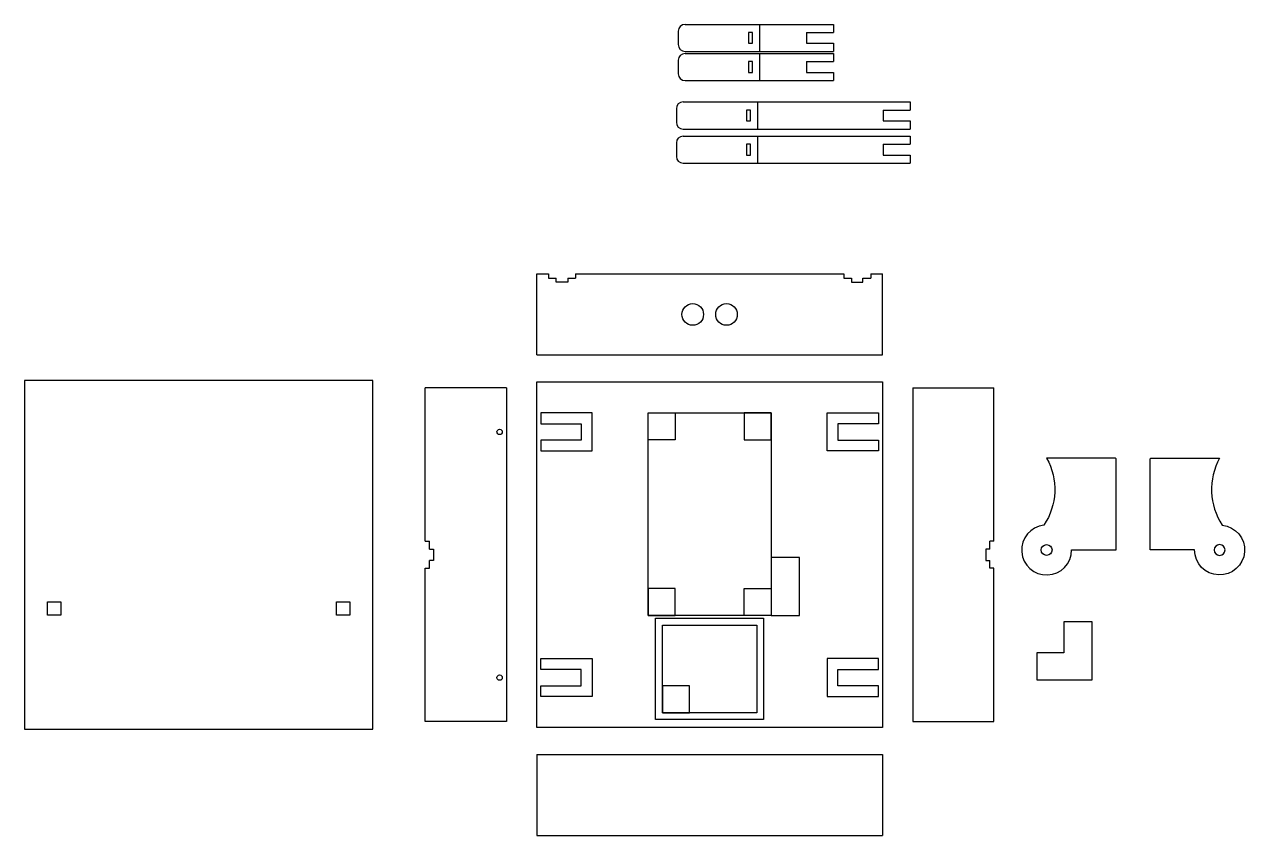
# Model space of a CAD drawing. Extents: x 198 to 1101, y 193 to 793.
import ezdxf

# ---------------------------------------------------------------- set-up
doc = ezdxf.new("R2010")
doc.units = 0
doc.layers.get('0').update_dxf_attribs({"linetype": 'CONTINUOUS'})
doc.layers.get('DEFPOINTS').update_dxf_attribs({"linetype": 'CONTINUOUS'})
for name, color, linetype in [('LAYER1', 10, 'CONTINUOUS'), ('LAYER2', 62, 'CONTINUOUS'), ('LAYER3', 50, 'CONTINUOUS')]:
    doc.layers.add(name, color=color, linetype=linetype)

msp = doc.modelspace()

# ---------------------------------------------------------------- linework, layer by layer
for p, q in [((577.33, 272.55), (577.33, 528.55)), ((577.33, 528.55), (833.33, 528.55)), ((833.33, 528.55), (833.33, 272.55)), ((833.33, 272.55), (577.33, 272.55))]:
    msp.add_line(p, q)
at = {"layer": 'DEFPOINTS'}
for p, q in [((682.14, 788.22), (682.14, 778.22)), ((687.14, 793.22), (797.14, 793.22)), ((777.14, 787.22), (777.14, 779.22)), ((777.14, 787.22), (797.14, 787.22)), ((797.14, 793.22), (797.14, 787.22)), ((777.14, 779.22), (797.14, 779.22)), ((797.14, 779.22), (797.14, 773.22)), ((687.14, 773.22), (797.14, 773.22)), ((687.14, 771.66), (797.14, 771.66)), ((797.14, 771.66), (797.14, 765.66)), ((682.14, 766.66), (682.14, 756.66)), ((777.14, 765.66), (777.14, 757.66)), ((777.14, 765.66), (797.14, 765.66)), ((687.14, 751.66), (797.14, 751.66)), ((777.14, 757.66), (797.14, 757.66)), ((797.14, 757.66), (797.14, 751.66)), ((685.69, 735.77), (853.69, 735.77)), ((853.69, 735.77), (853.69, 729.77)), ((680.69, 730.77), (680.69, 720.77)), ((833.69, 729.77), (833.69, 721.77)), ((833.69, 729.77), (853.69, 729.77)), ((685.69, 715.77), (853.69, 715.77)), ((833.69, 721.77), (853.69, 721.77)), ((853.69, 721.77), (853.69, 715.77)), ((680.69, 705.46), (680.69, 695.46)), ((685.69, 710.46), (853.69, 710.46)), ((853.69, 710.46), (853.69, 704.46)), ((833.69, 704.46), (833.69, 696.46)), ((833.69, 704.46), (853.69, 704.46)), ((833.69, 696.46), (853.69, 696.46)), ((853.69, 696.46), (853.69, 690.46)), ((685.69, 690.46), (853.69, 690.46))]:
    msp.add_line(p, q, dxfattribs=at)
for points in [[(737.14, 779.22), (737.14, 787.22), (734.14, 787.22), (734.14, 779.22), (737.14, 779.22)], [(737.14, 757.66), (737.14, 765.66), (734.14, 765.66), (734.14, 757.66), (737.14, 757.66)], [(735.69, 721.77), (735.69, 729.77), (732.69, 729.77), (732.69, 721.77), (735.69, 721.77)], [(735.69, 696.46), (735.69, 704.46), (732.69, 704.46), (732.69, 696.46), (735.69, 696.46)], [(225.13, 355.82), (215.13, 355.82), (215.13, 365.82), (225.13, 365.82), (225.13, 355.82)], [(439.13, 355.82), (429.13, 355.82), (429.13, 365.82), (439.13, 365.82), (439.13, 355.82)]]:
    msp.add_lwpolyline(points, dxfattribs=at)
msp.add_lwpolyline([(456.13, 529.55), (198.13, 529.55), (198.13, 271.55), (456.13, 271.55)], close=True, dxfattribs=at)
for points in [[(1006.28, 471.09, 0.414214), (1005.28, 472.09), (954.78, 472.09, -0.280939), (952.77, 422.48, 2.239503), (973.28, 404.09), (1006.28, 404.09)], [(1031.32, 471.09, -0.414214), (1032.32, 472.09), (1082.82, 472.09, 0.280939), (1084.83, 422.48, -2.239503), (1064.32, 404.09), (1031.32, 404.09)], [(958.78, 404.09, -1), (950.78, 404.09, -1)], [(1078.82, 404.09, 1), (1086.82, 404.09, 1)]]:
    msp.add_lwpolyline(points, format="xyb", close=True, dxfattribs=at)
for centre, start, end in [((687.14, 788.22), 90, 180), ((687.14, 778.22), 180, 270), ((687.14, 766.66), 90, 180), ((687.14, 756.66), 180, 270), ((685.69, 730.77), 90, 180), ((685.69, 720.77), 180, 270), ((685.69, 705.46), 90, 180), ((685.69, 695.46), 180, 270)]:
    msp.add_arc(centre, 5, start, end, dxfattribs=at)
at = {"layer": 'LAYER1'}
for p, q in [((742.14, 793.22), (742.14, 773.22)), ((742.14, 771.66), (742.14, 751.66)), ((740.69, 735.77), (740.69, 715.77)), ((740.69, 710.46), (740.69, 690.46))]:
    msp.add_line(p, q, dxfattribs=at)
for points in [[(618.33, 505.55), (580.33, 505.55), (580.33, 497.55), (610.33, 497.55), (610.33, 485.45), (580.33, 485.45), (580.33, 477.45), (618.33, 477.45)], [(792.33, 505.55), (830.33, 505.55), (830.33, 497.55), (800.33, 497.55), (800.33, 485.45), (830.33, 485.45), (830.33, 477.45), (792.33, 477.45)], [(665.33, 353.55), (745.33, 353.55), (745.33, 278.55), (665.33, 278.55)], [(618.33, 295.55), (580.33, 295.55), (580.33, 303.55), (610.33, 303.55), (610.33, 315.65), (580.33, 315.65), (580.33, 323.65), (618.33, 323.65)], [(792.33, 295.55), (830.33, 295.55), (830.33, 303.55), (800.33, 303.55), (800.33, 315.65), (830.33, 315.65), (830.33, 323.65), (792.33, 323.65)]]:
    msp.add_lwpolyline(points, close=True, dxfattribs=at)
for points in [[(750.83, 505.55), (750.83, 355.55), (659.83, 355.55), (659.83, 505.55), (750.83, 505.55)], [(750.83, 355.55), (771.83, 355.55), (771.83, 398.55), (750.83, 398.55), (750.83, 355.55)], [(670.33, 348.55), (740.33, 348.55), (740.33, 283.55), (670.33, 283.55), (670.33, 348.55)]]:
    msp.add_lwpolyline(points, dxfattribs=at)
at = {"layer": 'LAYER2'}
for points in [[(659.83, 505.55), (679.83, 505.55), (679.83, 485.55), (659.83, 485.55), (659.83, 505.55)], [(750.83, 505.55), (730.83, 505.55), (730.83, 485.55), (750.83, 485.55), (750.83, 505.55)], [(659.83, 355.55), (679.83, 355.55), (679.83, 375.55), (659.83, 375.55), (659.83, 355.55)], [(750.83, 355.55), (730.83, 355.55), (730.83, 375.55), (750.83, 375.55), (750.83, 355.55)], [(670.33, 283.55), (690.33, 283.55), (690.33, 303.55), (670.33, 303.55), (670.33, 283.55)]]:
    msp.add_lwpolyline(points, dxfattribs=at)
at = {"layer": 'LAYER3'}
for p, q in [((577.33, 548.46), (577.33, 608.46)), ((577.33, 608.46), (586.09, 608.46)), ((586.09, 608.46), (586.09, 605.46)), ((586.09, 605.46), (591.84, 605.46)), ((600.34, 605.46), (606.09, 605.46)), ((606.09, 608.46), (606.09, 605.46)), ((606.09, 608.46), (804.56, 608.46)), ((804.56, 608.46), (804.56, 605.46)), ((804.56, 605.46), (810.31, 605.46)), ((818.81, 605.46), (824.56, 605.46)), ((824.56, 608.46), (824.56, 605.46)), ((824.56, 608.46), (833.33, 608.46)), ((833.33, 548.46), (833.33, 608.46)), ((577.33, 548.46), (833.33, 548.46)), ((494.89, 410.55), (494.89, 524.05)), ((554.89, 524.05), (494.89, 524.05)), ((554.89, 524.05), (554.89, 277.05)), ((855.76, 524.05), (915.76, 524.05)), ((855.76, 524.05), (855.76, 277.05)), ((915.76, 410.55), (915.76, 524.05)), ((494.89, 410.55), (497.89, 410.55)), ((497.89, 404.8), (497.89, 410.55)), ((912.76, 404.8), (912.76, 410.55)), ((915.76, 410.55), (912.76, 410.55)), ((494.89, 277.05), (494.89, 390.55)), ((494.89, 390.55), (497.89, 390.55)), ((497.89, 390.55), (497.89, 396.3)), ((912.76, 390.55), (912.76, 396.3)), ((915.76, 390.55), (912.76, 390.55)), ((915.76, 277.05), (915.76, 390.55)), ((554.89, 277.05), (494.89, 277.05)), ((855.76, 277.05), (915.76, 277.05)), ((577.33, 252.64), (577.33, 192.64)), ((577.33, 252.64), (833.33, 252.64)), ((833.33, 252.64), (833.33, 192.64)), ((577.33, 192.64), (833.33, 192.64))]:
    msp.add_line(p, q, dxfattribs=at)
for points in [[(600.34, 605.46), (600.34, 602.46), (591.84, 602.46), (591.84, 605.46)], [(810.31, 605.46), (810.31, 602.46), (818.81, 602.46), (818.81, 605.46)], [(497.89, 404.8), (500.89, 404.8), (500.89, 396.3), (497.89, 396.3)], [(912.76, 404.8), (909.76, 404.8), (909.76, 396.3), (912.76, 396.3)]]:
    msp.add_lwpolyline(points, dxfattribs=at)
msp.add_lwpolyline([(988.42, 350.92), (967.42, 350.92), (967.42, 327.92), (947.42, 327.92), (947.42, 307.92), (967.42, 307.92), (988.42, 307.92)], close=True, dxfattribs=at)
for centre, radius in [((692.83, 578.46), 8), ((717.83, 578.46), 8), ((549.89, 491.5), 2), ((549.89, 309.6), 2)]:
    msp.add_circle(centre, radius, dxfattribs=at)

doc.saveas('drawing.dxf')
